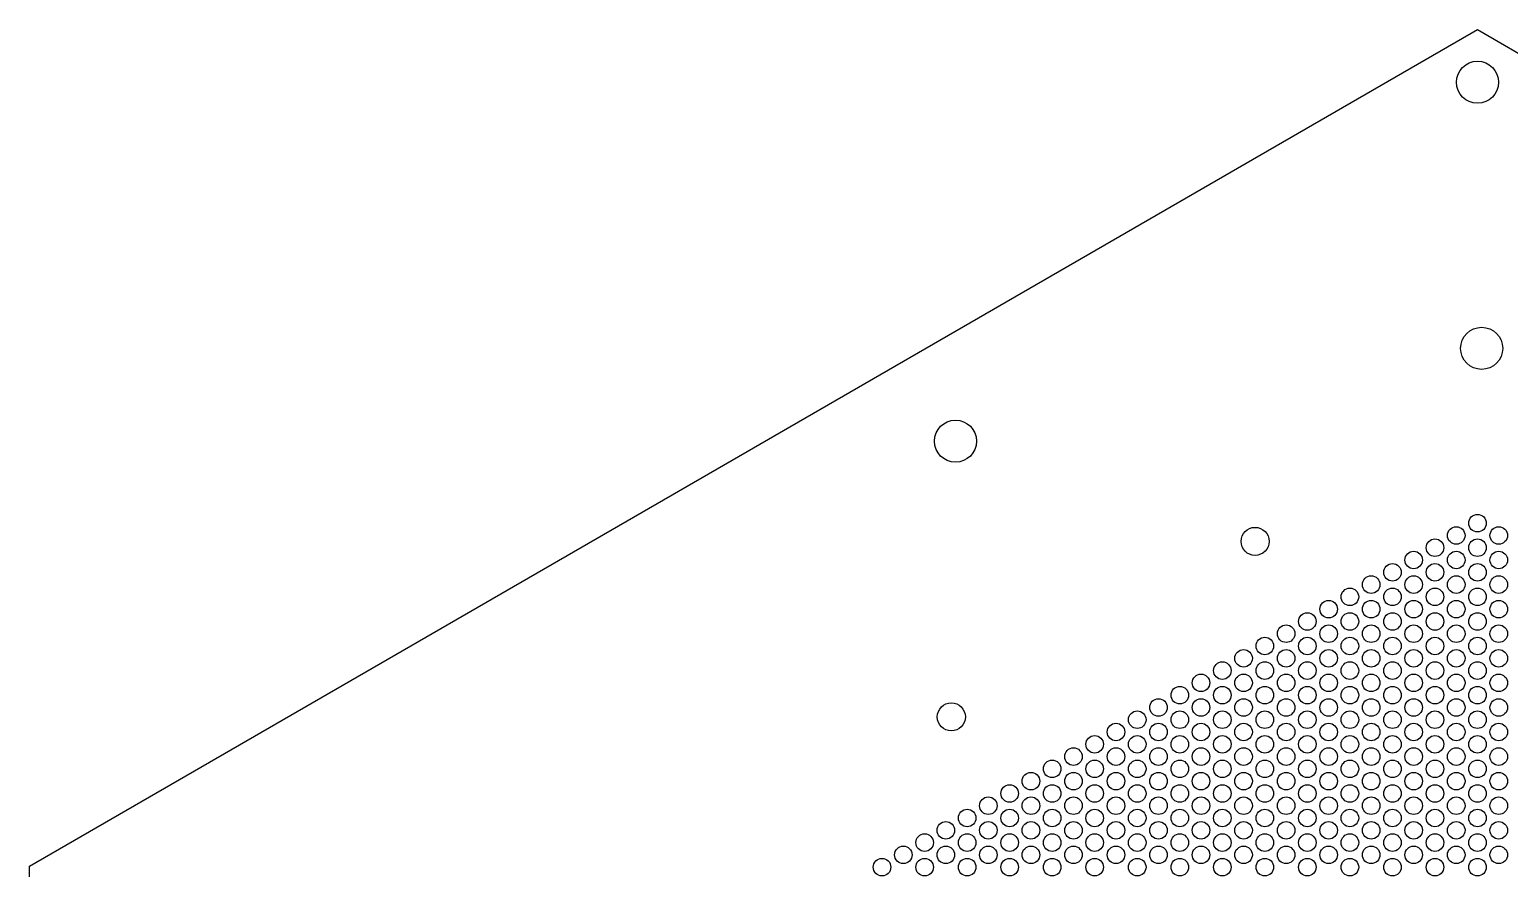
# Model space of a CAD drawing. Extents: x -83 to 83, y -110 to 95.
# Drawn here: x -82.5 to 1.8, y 47.5 to 95.3 of the extents above; entities that cross this region are included whole.
import ezdxf

# ---------------------------------------------------------------- set-up
doc = ezdxf.new("R2010")
doc.units = 0
doc.layers.get('0').update_dxf_attribs({"linetype": 'CONTINUOUS'})

msp = doc.modelspace()

# ---------------------------------------------------------------- linework, layer by layer
at = {"color": 7, "linetype": 'CONTINUOUS'}
for p, q in [((-82.55, 47.66), (0, 95.321)), ((0, 95.321), (82.55, 47.66)), ((-82.55, -47.66), (-82.55, 47.66))]:
    msp.add_line(p, q, dxfattribs=at)
for centre, radius in [((0, 92.321), 1.2), ((0.237, 77.16), 1.2), ((-29.763, 71.871), 1.2), ((0, 67.2), 0.5), ((-12.679, 66.162), 0.8), ((-1.212, 66.5), 0.5), ((1.212, 66.5), 0.5), ((-2.425, 65.8), 0.5), ((0, 65.8), 0.5), ((-3.637, 65.1), 0.5), ((-1.212, 65.1), 0.5), ((1.212, 65.1), 0.5), ((-6.062, 63.7), 0.5), ((-4.85, 64.4), 0.5), ((-3.637, 63.7), 0.5), ((-2.425, 64.4), 0.5), ((-1.212, 63.7), 0.5), ((0, 64.4), 0.5), ((1.212, 63.7), 0.5), ((-7.275, 63), 0.5), ((-4.85, 63), 0.5), ((-2.425, 63), 0.5), ((0, 63), 0.5), ((-8.487, 62.3), 0.5), ((-6.062, 62.3), 0.5), ((-3.637, 62.3), 0.5), ((-1.212, 62.3), 0.5), ((1.212, 62.3), 0.5), ((-9.699, 61.6), 0.5), ((-7.275, 61.6), 0.5), ((-4.85, 61.6), 0.5), ((-2.425, 61.6), 0.5), ((0, 61.6), 0.5), ((-10.912, 60.9), 0.5), ((-8.487, 60.9), 0.5), ((-6.062, 60.9), 0.5), ((-3.637, 60.9), 0.5), ((-1.212, 60.9), 0.5), ((1.212, 60.9), 0.5), ((-13.337, 59.5), 0.5), ((-12.124, 60.2), 0.5), ((-10.912, 59.5), 0.5), ((-9.699, 60.2), 0.5), ((-8.487, 59.5), 0.5), ((-7.275, 60.2), 0.5), ((-6.062, 59.5), 0.5), ((-4.85, 60.2), 0.5), ((-3.637, 59.5), 0.5), ((-2.425, 60.2), 0.5), ((-1.212, 59.5), 0.5), ((0, 60.2), 0.5), ((1.212, 59.5), 0.5), ((-14.549, 58.8), 0.5), ((-12.124, 58.8), 0.5), ((-9.699, 58.8), 0.5), ((-7.275, 58.8), 0.5), ((-4.85, 58.8), 0.5), ((-2.425, 58.8), 0.5), ((0, 58.8), 0.5), ((-15.762, 58.1), 0.5), ((-13.337, 58.1), 0.5), ((-10.912, 58.1), 0.5), ((-8.487, 58.1), 0.5), ((-6.062, 58.1), 0.5), ((-3.637, 58.1), 0.5), ((-1.212, 58.1), 0.5), ((1.212, 58.1), 0.5), ((-16.974, 57.4), 0.5), ((-14.549, 57.4), 0.5), ((-12.124, 57.4), 0.5), ((-9.699, 57.4), 0.5), ((-7.275, 57.4), 0.5), ((-4.85, 57.4), 0.5), ((-2.425, 57.4), 0.5), ((0, 57.4), 0.5), ((-30, 56.162), 0.8), ((-18.187, 56.7), 0.5), ((-15.762, 56.7), 0.5), ((-13.337, 56.7), 0.5), ((-10.912, 56.7), 0.5), ((-8.487, 56.7), 0.5), ((-6.062, 56.7), 0.5), ((-3.637, 56.7), 0.5), ((-1.212, 56.7), 0.5), ((1.212, 56.7), 0.5), ((-20.611, 55.3), 0.5), ((-19.399, 56), 0.5), ((-18.187, 55.3), 0.5), ((-16.974, 56), 0.5), ((-15.762, 55.3), 0.5), ((-14.549, 56), 0.5), ((-13.337, 55.3), 0.5), ((-12.124, 56), 0.5), ((-10.912, 55.3), 0.5), ((-9.699, 56), 0.5), ((-8.487, 55.3), 0.5), ((-7.275, 56), 0.5), ((-6.062, 55.3), 0.5), ((-4.85, 56), 0.5), ((-3.637, 55.3), 0.5), ((-2.425, 56), 0.5), ((-1.212, 55.3), 0.5), ((0, 56), 0.5), ((1.212, 55.3), 0.5), ((-21.824, 54.6), 0.5), ((-19.399, 54.6), 0.5), ((-16.974, 54.6), 0.5), ((-14.549, 54.6), 0.5), ((-12.124, 54.6), 0.5), ((-9.699, 54.6), 0.5), ((-7.275, 54.6), 0.5), ((-4.85, 54.6), 0.5), ((-2.425, 54.6), 0.5), ((0, 54.6), 0.5), ((-23.036, 53.9), 0.5), ((-20.611, 53.9), 0.5), ((-18.187, 53.9), 0.5), ((-15.762, 53.9), 0.5), ((-13.337, 53.9), 0.5), ((-10.912, 53.9), 0.5), ((-8.487, 53.9), 0.5), ((-6.062, 53.9), 0.5), ((-3.637, 53.9), 0.5), ((-1.212, 53.9), 0.5), ((1.212, 53.9), 0.5), ((-24.249, 53.2), 0.5), ((-21.824, 53.2), 0.5), ((-19.399, 53.2), 0.5), ((-16.974, 53.2), 0.5), ((-14.549, 53.2), 0.5), ((-12.124, 53.2), 0.5), ((-9.699, 53.2), 0.5), ((-7.275, 53.2), 0.5), ((-4.85, 53.2), 0.5), ((-2.425, 53.2), 0.5), ((0, 53.2), 0.5), ((-25.461, 52.5), 0.5), ((-23.036, 52.5), 0.5), ((-20.611, 52.5), 0.5), ((-18.187, 52.5), 0.5), ((-15.762, 52.5), 0.5), ((-13.337, 52.5), 0.5), ((-10.912, 52.5), 0.5), ((-8.487, 52.5), 0.5), ((-6.062, 52.5), 0.5), ((-3.637, 52.5), 0.5), ((-1.212, 52.5), 0.5), ((1.212, 52.5), 0.5), ((-27.886, 51.1), 0.5), ((-26.674, 51.8), 0.5), ((-25.461, 51.1), 0.5), ((-24.249, 51.8), 0.5), ((-23.036, 51.1), 0.5), ((-21.824, 51.8), 0.5), ((-20.611, 51.1), 0.5), ((-19.399, 51.8), 0.5), ((-18.187, 51.1), 0.5), ((-16.974, 51.8), 0.5), ((-15.762, 51.1), 0.5), ((-14.549, 51.8), 0.5), ((-13.337, 51.1), 0.5), ((-12.124, 51.8), 0.5), ((-10.912, 51.1), 0.5), ((-9.699, 51.8), 0.5), ((-8.487, 51.1), 0.5), ((-7.275, 51.8), 0.5), ((-6.062, 51.1), 0.5), ((-4.85, 51.8), 0.5), ((-3.637, 51.1), 0.5), ((-2.425, 51.8), 0.5), ((-1.212, 51.1), 0.5), ((0, 51.8), 0.5), ((1.212, 51.1), 0.5), ((-29.098, 50.4), 0.5), ((-26.674, 50.4), 0.5), ((-24.249, 50.4), 0.5), ((-21.824, 50.4), 0.5), ((-19.399, 50.4), 0.5), ((-16.974, 50.4), 0.5), ((-14.549, 50.4), 0.5), ((-12.124, 50.4), 0.5), ((-9.699, 50.4), 0.5), ((-7.275, 50.4), 0.5), ((-4.85, 50.4), 0.5), ((-2.425, 50.4), 0.5), ((0, 50.4), 0.5), ((-30.311, 49.7), 0.5), ((-27.886, 49.7), 0.5), ((-25.461, 49.7), 0.5), ((-23.036, 49.7), 0.5), ((-20.611, 49.7), 0.5), ((-18.187, 49.7), 0.5), ((-15.762, 49.7), 0.5), ((-13.337, 49.7), 0.5), ((-10.912, 49.7), 0.5), ((-8.487, 49.7), 0.5), ((-6.062, 49.7), 0.5), ((-3.637, 49.7), 0.5), ((-1.212, 49.7), 0.5), ((1.212, 49.7), 0.5), ((-31.523, 49), 0.5), ((-29.098, 49), 0.5), ((-26.674, 49), 0.5), ((-24.249, 49), 0.5), ((-21.824, 49), 0.5), ((-19.399, 49), 0.5), ((-16.974, 49), 0.5), ((-14.549, 49), 0.5), ((-12.124, 49), 0.5), ((-9.699, 49), 0.5), ((-7.275, 49), 0.5), ((-4.85, 49), 0.5), ((-2.425, 49), 0.5), ((0, 49), 0.5), ((-33.948, 47.6), 0.5), ((-32.736, 48.3), 0.5), ((-31.523, 47.6), 0.5), ((-30.311, 48.3), 0.5), ((-29.098, 47.6), 0.5), ((-27.886, 48.3), 0.5), ((-26.674, 47.6), 0.5), ((-25.461, 48.3), 0.5), ((-24.249, 47.6), 0.5), ((-23.036, 48.3), 0.5), ((-21.824, 47.6), 0.5), ((-20.611, 48.3), 0.5), ((-19.399, 47.6), 0.5), ((-18.187, 48.3), 0.5), ((-16.974, 47.6), 0.5), ((-15.762, 48.3), 0.5), ((-14.549, 47.6), 0.5), ((-13.337, 48.3), 0.5), ((-12.124, 47.6), 0.5), ((-10.912, 48.3), 0.5), ((-9.699, 47.6), 0.5), ((-8.487, 48.3), 0.5), ((-7.275, 47.6), 0.5), ((-6.062, 48.3), 0.5), ((-4.85, 47.6), 0.5), ((-3.637, 48.3), 0.5), ((-2.425, 47.6), 0.5), ((-1.212, 48.3), 0.5), ((0, 47.6), 0.5), ((1.212, 48.3), 0.5)]:
    msp.add_circle(centre, radius, dxfattribs=at)

doc.saveas('drawing.dxf')
